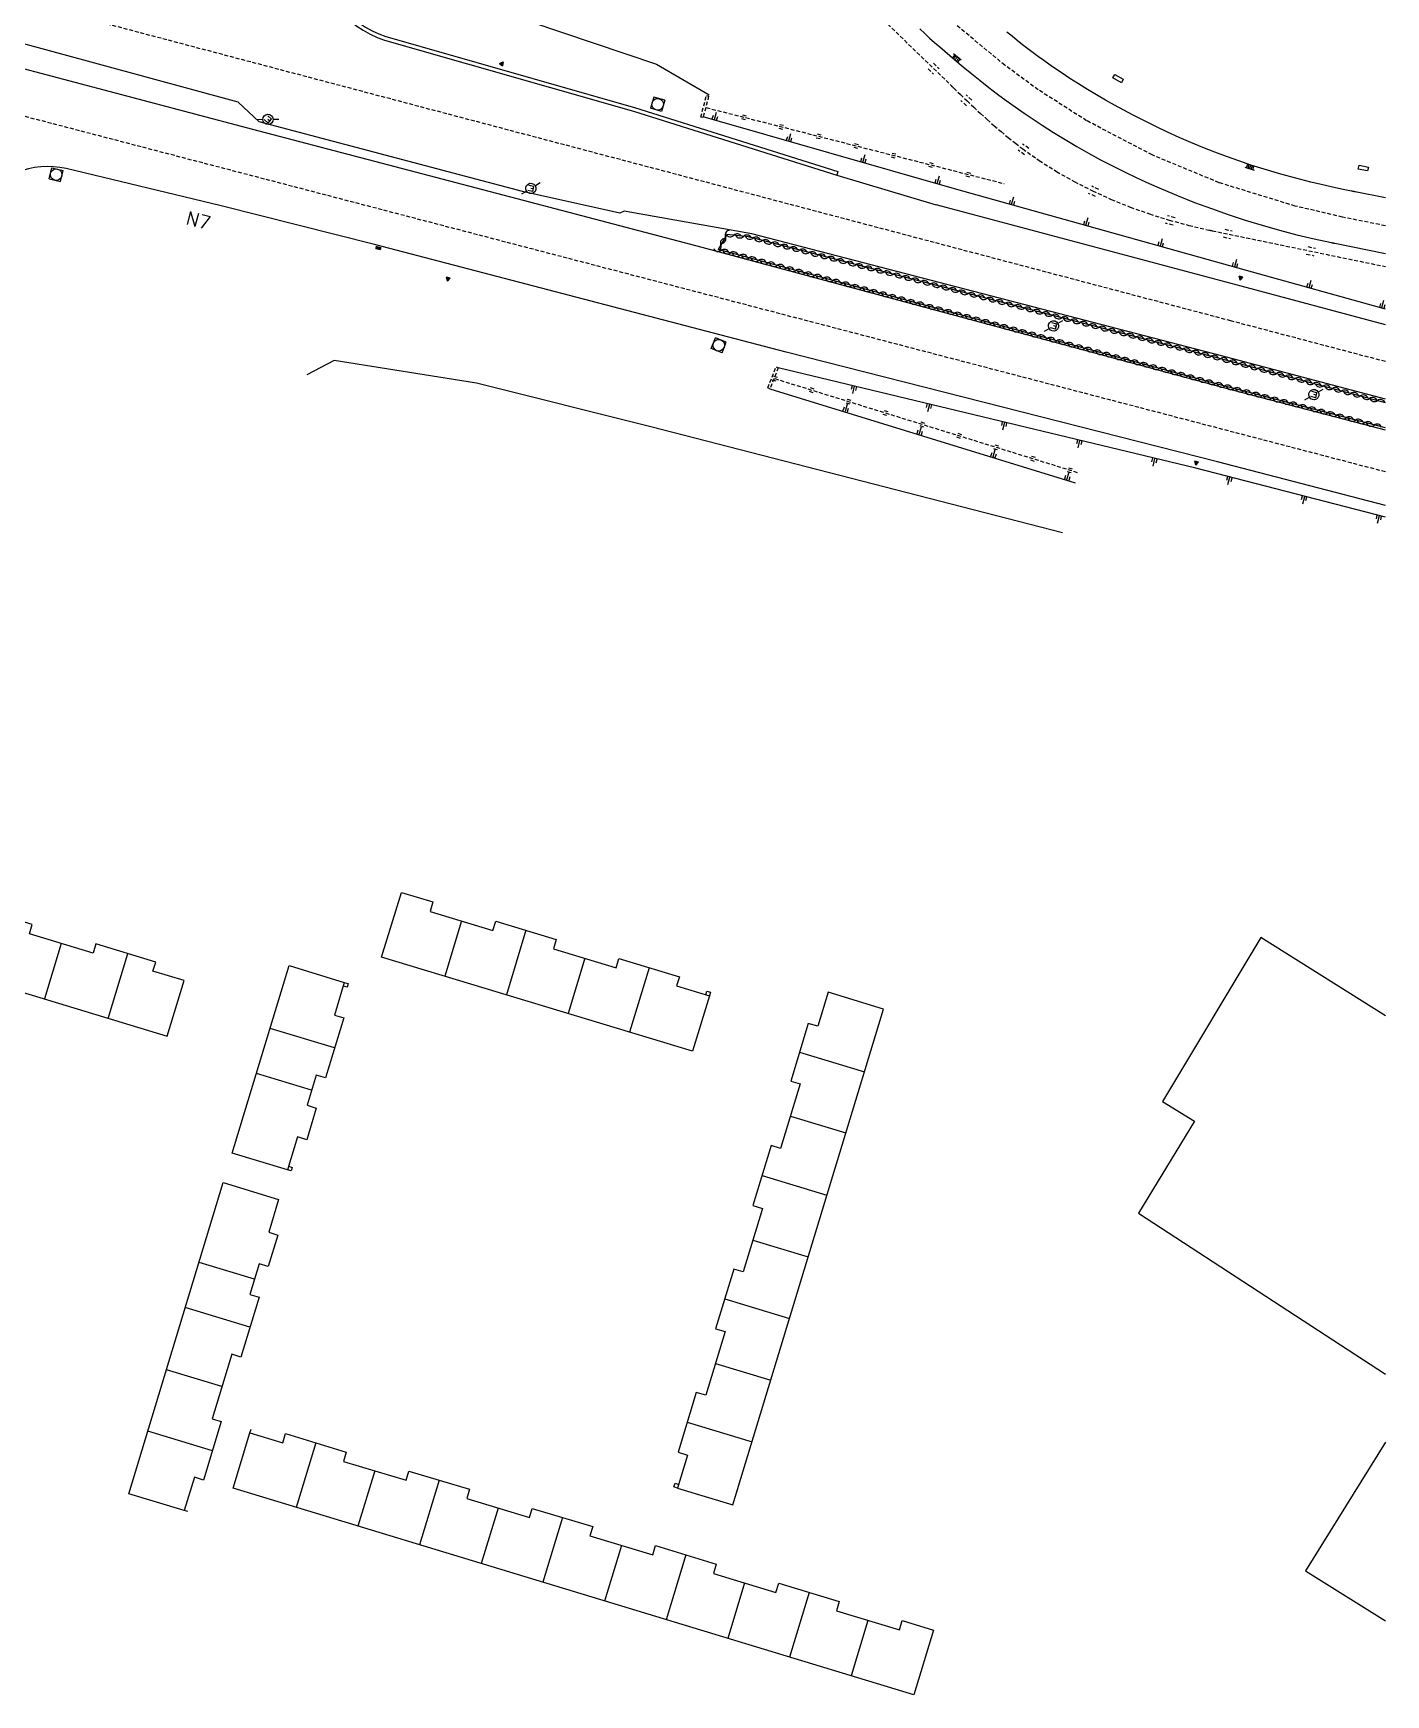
# Model space of a CAD drawing. Header units: millimetres. Extents: x 107999 to 109001, y 146999 to 148001.
# Drawn here: x 108824.9 to 109000.1, y 147416.7 to 147631.8 of the extents above; entities that cross this region are included whole.
import ezdxf
from ezdxf.enums import TextEntityAlignment as Align

# ---------------------------------------------------------------- set-up
doc = ezdxf.new("R2010")
doc.units = ezdxf.units.MM
doc.linetypes.add('DASHED', pattern=[0.75, 0.5, -0.25])
doc.layers.get('0').update_dxf_attribs({"linetype": 'CONTINUOUS'})
for name, color, linetype in [('W0001', 6, 'DASHED'), ('W0008', 7, 'CONTINUOUS'), ('W0100', 7, 'CONTINUOUS'), ('W0112', 1, 'DASHED'), ('W0211', 2, 'CONTINUOUS'), ('W0220', 5, 'DASHED'), ('W0302', 3, 'CONTINUOUS'), ('W0310', 3, 'CONTINUOUS'), ('W0334', 7, 'CONTINUOUS'), ('W0400', 7, 'CONTINUOUS'), ('W0402', 7, 'CONTINUOUS'), ('W0420', 7, 'CONTINUOUS'), ('W0471', 7, 'CONTINUOUS'), ('W0851', 7, 'CONTINUOUS'), ('W0989', 7, 'CONTINUOUS'), ('W1102', 7, 'CONTINUOUS')]:
    doc.layers.add(name, color=color, linetype=linetype)
doc.styles.get("Standard").update_dxf_attribs({"font": 'romans.shx', "width": 0.85})

# ---------------------------------------------------------------- blocks, each defined once
blk = doc.blocks.new('T471')
for p, q in [((-0.333334, 0.333334), (-0.333334, -0.333334)), ((-0.333334, 0.333334), (0.333334, 0.333334)), ((-0.333334, 0), (0, 0)), ((0.500001, 0.500001), (1.000002, 1.000002)), ((-0.500001, -0.500001), (-1.000002, -1.000002)), ((-0.333334, -0.333334), (0.333334, -0.333334))]:
    blk.add_line(p, q)
blk.add_ellipse((0, 0), major_axis=(0.471405, 0.471405), ratio=1, start_param=5.4977871438, end_param=11.780972451)
blk = doc.blocks.new('T420')
for p, q in [((0.75, 0.75), (-0.75, 0.75)), ((-0.75, 0.75), (-0.75, -0.75)), ((0.75, 0.75), (0.75, -0.75)), ((0.75, -0.75), (-0.75, -0.75))]:
    blk.add_line(p, q)
blk.add_ellipse((0, 0), major_axis=(-0.53, 0.53), ratio=1, start_param=3.926991, end_param=10.210176)
blk = doc.blocks.new('T400')
for p, q in [((-0.15, 0.3), (0.15, 0.3)), ((-0.15, -0.25), (-0.15, 0.3)), ((-0.15, 0.15), (0.15, 0.15)), ((-0.15, 0), (0.15, 0)), ((0.15, 0.3), (0.15, -0.25)), ((-0.15, -0.15), (0.15, -0.15)), ((-0.15, -0.25), (-0.15, -0.3)), ((-0.15, -0.3), (0.15, -0.3)), ((0.15, -0.3), (0.15, -0.25))]:
    blk.add_line(p, q)
blk = doc.blocks.new('t211o')
at = {"color": 0, "linetype": 'Continuous'}
for p, q in [((-0.29, 0.5), (-0.29, 0)), ((0, 1), (0, 0)), ((0.29, 0.5), (0.29, 0))]:
    blk.add_line(p, q, dxfattribs=at)
blk = doc.blocks.new('t220o')
at = {"color": 0, "linetype": 'Continuous'}
for p, q in [((-0.25, 0.25), (0.25, 0.25)), ((-0.25, -0.25), (0.25, -0.25))]:
    blk.add_line(p, q, dxfattribs=at)
blk = doc.blocks.new('t310o')
at = {"color": 0, "linetype": 'Continuous'}
for centre, start, end in [((-0.5, 0.38), 216.8699, 323.1304), ((0.5, -0.37), 36.8699, 143.1303)]:
    blk.add_arc(centre, 0.625, start, end, dxfattribs=at)
blk = doc.blocks.new('T851')
for p, q in [((-0.25, -0.15), (0, 0.32)), ((0, 0.32), (0.25, -0.15)), ((-0.25, -0.15), (0.25, -0.15))]:
    blk.add_line(p, q)
for major_axis in [(-0.106, 0.106), (-0.0354, 0.0354), (-0.0236, 0.0236)]:
    blk.add_ellipse((0, 0), major_axis=major_axis, ratio=1, start_param=3.926991, end_param=10.210176)

msp = doc.modelspace()

# ---------------------------------------------------------------- linework, layer by layer
at = {"layer": 'W0001'}
for p, q in [((108980, 147594.58), (108780.81, 147647.19)), ((109000, 147575.03), (108777.44, 147633.17)), ((109000, 147589.31), (108980, 147594.58))]:
    msp.add_line(p, q, dxfattribs=at)
msp.add_lwpolyline([(109000, 147606.89), (108994.46, 147608.02), (108988.33, 147609.44), (108978.47, 147612.47), (108969.82, 147616.06), (108961.33, 147620.5), (108955.05, 147624.5), (108950.73, 147627.69), (108943.86, 147633.36), (108937.8, 147639.11), (108890.35, 147685.7)], dxfattribs=at)
at = {"layer": 'W0008'}
for points in [[(109000, 147584.45), (108978.79, 147590.07), (108917.99, 147605.86), (108901.46, 147608.77), (108900.89, 147608.52), (108888.28, 147611.31), (108854.21, 147620.36), (108851.49, 147622.89), (108822.13, 147630.89), (108779.57, 147642.05)], [(109000, 147580.44), (108979.55, 147585.8), (108910.89, 147604.27), (108888.41, 147610.16), (108853.38, 147619.34), (108820.74, 147627.99), (108778.86, 147639.08)], [(108939.73, 147632.38), (108940.36, 147631.78), (108941, 147631.2), (108941.65, 147630.62), (108942.3, 147630.05), (108942.95, 147629.48), (108943.62, 147628.92), (108944.27, 147628.36), (108945.36, 147627.45), (108946.45, 147626.56), (108947.56, 147625.69), (108948.67, 147624.81), (108949.8, 147623.95), (108950.93, 147623.12), (108952.08, 147622.3), (108953.23, 147621.48), (108954.4, 147620.69), (108955.57, 147619.91), (108955.57, 147619.91), (108957.05, 147618.97), (108958.55, 147618.05), (108960.05, 147617.16), (108961.59, 147616.3), (108963.12, 147615.45), (108964.68, 147614.66), (108966.25, 147613.86), (108967.84, 147613.11), (108969.43, 147612.38), (108971.04, 147611.66), (108971.04, 147611.66), (108973.17, 147610.77), (108975.31, 147609.91), (108977.48, 147609.11), (108979.66, 147608.34), (108981.86, 147607.62), (108984.07, 147606.95), (108986.29, 147606.31), (108988.52, 147605.73), (108990.77, 147605.2), (108993.02, 147604.72), (108993.02, 147604.72), (108993.06, 147604.7), (108993.11, 147604.7), (108993.15, 147604.69), (108993.2, 147604.69), (108993.24, 147604.67), (108993.28, 147604.66), (108993.33, 147604.66), (108993.37, 147604.64), (108993.41, 147604.64), (108993.46, 147604.62), (108993.46, 147604.62), (109000, 147603.3)], [(109000, 147610.5), (108996.08, 147611.28), (108996.03, 147611.3), (108995.99, 147611.3), (108995.95, 147611.31), (108995.9, 147611.31), (108995.86, 147611.33), (108995.81, 147611.33), (108995.77, 147611.34), (108995.72, 147611.36), (108995.68, 147611.36), (108995.63, 147611.38), (108995.63, 147611.38), (108994.31, 147611.64), (108992.99, 147611.94), (108991.68, 147612.23), (108990.37, 147612.55), (108989.06, 147612.88), (108987.76, 147613.22), (108986.45, 147613.58), (108985.16, 147613.95), (108983.87, 147614.34), (108982.59, 147614.75), (108981.02, 147615.28), (108979.45, 147615.84), (108977.91, 147616.42), (108976.36, 147617.03), (108974.83, 147617.67), (108973.31, 147618.33), (108971.8, 147619.02), (108970.3, 147619.73), (108968.81, 147620.47), (108967.33, 147621.22), (108967.33, 147621.22), (108966.13, 147621.84), (108964.95, 147622.5), (108963.77, 147623.16), (108962.59, 147623.84), (108961.44, 147624.53), (108960.28, 147625.25), (108959.15, 147625.97), (108958.02, 147626.72), (108956.91, 147627.48), (108955.8, 147628.27), (108955.8, 147628.27), (108955.1, 147628.77), (108954.41, 147629.3), (108953.72, 147629.81), (108953.03, 147630.34), (108952.35, 147630.88), (108951.67, 147631.42), (108951, 147631.97)], [(109000, 147594.08), (108981.35, 147599.06), (108941.86, 147609.6)], [(109000, 147504.62), (108983.9, 147514.73), (108971.13, 147493.53), (108975.29, 147490.95), (108968.06, 147479.05), (109000, 147458.2)], [(109000, 147449.39), (108989.65, 147432.77), (109000, 147426.27)]]:
    msp.add_lwpolyline(points, dxfattribs=at)
for points in [[(108861.09, 147642.83, 0.301031), (108870.44, 147630.93), (108902.66, 147621.74), (108928.97, 147613.46), (108941.86, 147609.6)], [(109000, 147570.69), (108978.28, 147576.31), (108922.42, 147590.54), (108869.12, 147604.46), (108849.26, 147609.49), (108829.23, 147614.29, 0.310452), (108817.74, 147609.73)]]:
    msp.add_lwpolyline(points, format="xyb", dxfattribs=at)
at = {"layer": 'W0100'}
for points in [[(108912.51, 147507.19), (108910.32, 147500.02), (108870.05, 147512.2), (108872.62, 147520.58), (108876.7, 147519.36), (108876.33, 147518.12), (108884.45, 147515.67), (108884.82, 147516.86), (108892.65, 147514.5), (108892.29, 147513.3), (108900.41, 147510.84), (108900.77, 147512.02), (108908.61, 147509.67), (108908.25, 147508.47), (108912.51, 147507.19)], [(108844.47, 147509.16), (108840.45, 147510.37), (108840.82, 147511.56), (108833.05, 147513.91), (108832.69, 147512.72), (108824.47, 147515.22), (108824.83, 147516.42), (108817.08, 147518.77), (108816.72, 147517.58), (108812.49, 147518.83), (108810.28, 147511.69), (108842.29, 147501.97)], [(108858.08, 147511.12), (108865.22, 147508.94), (108863.94, 147504.69), (108865.15, 147504.33), (108862.79, 147496.58), (108861.58, 147496.94), (108860.4, 147493.02), (108861.58, 147492.66), (108860.36, 147488.55), (108859.15, 147488.92), (108857.86, 147484.66), (108850.72, 147486.84), (108858.08, 147511.12)], [(108915.53, 147441.28), (108935.03, 147505.48), (108927.86, 147507.66), (108926.52, 147503.25), (108925.29, 147503.62), (108923.04, 147496.16), (108924.26, 147495.8), (108921.71, 147487.44), (108920.48, 147487.81), (108918.12, 147480.05), (108919.36, 147479.67), (108916.86, 147471.45), (108915.65, 147471.81), (108913.29, 147464.08), (108914.51, 147463.72), (108912.01, 147455.48), (108910.79, 147455.84), (108908.45, 147448.11), (108909.65, 147447.73), (108908.36, 147443.47), (108915.53, 147441.28), (108935.03, 147505.48), (108927.86, 147507.66), (108926.52, 147503.25), (108925.29, 147503.62), (108923.04, 147496.16), (108924.26, 147495.8), (108921.71, 147487.44), (108920.48, 147487.81), (108918.12, 147480.05), (108919.36, 147479.67), (108916.86, 147471.45), (108915.65, 147471.81), (108913.29, 147464.08), (108914.51, 147463.72), (108912.01, 147455.48), (108910.79, 147455.84), (108908.45, 147448.11), (108909.65, 147447.73), (108908.36, 147443.47), (108915.53, 147441.28)], [(108837.32, 147442.72), (108849.54, 147483.02), (108856.72, 147480.81), (108855.43, 147476.58), (108856.61, 147476.22), (108855.38, 147472.14), (108854.19, 147472.5), (108852.99, 147468.52), (108854.18, 147468.16), (108851.83, 147460.42), (108850.64, 147460.78), (108848.11, 147452.44), (108849.29, 147452.08), (108847, 147444.5), (108845.81, 147444.86), (108844.51, 147440.56), (108837.32, 147442.72)], [(108850.82, 147443.44), (108853.01, 147450.61), (108857.26, 147449.31), (108857.62, 147450.52), (108865.47, 147448.11), (108865.11, 147446.92), (108873.22, 147444.47), (108873.58, 147445.67), (108881.44, 147443.31), (108881.08, 147442.11), (108889.19, 147439.64), (108889.55, 147440.84), (108897.38, 147438.48), (108897.02, 147437.28), (108905.16, 147434.83), (108905.53, 147436.02), (108913.37, 147433.62), (108913.01, 147432.42), (108921.11, 147429.94), (108921.47, 147431.14), (108929.31, 147428.77), (108928.94, 147427.56), (108937.08, 147425.11), (108937.44, 147426.31), (108941.48, 147425.08), (108938.94, 147416.7), (108850.82, 147443.44), (108853.01, 147450.61), (108857.26, 147449.31), (108857.62, 147450.52), (108865.47, 147448.11), (108865.11, 147446.92), (108873.22, 147444.47), (108873.58, 147445.67), (108881.44, 147443.31), (108881.08, 147442.11), (108889.19, 147439.64), (108889.55, 147440.84), (108897.38, 147438.48), (108897.02, 147437.28), (108905.16, 147434.83), (108905.53, 147436.02), (108913.37, 147433.62), (108913.01, 147432.42), (108921.11, 147429.94), (108921.47, 147431.14), (108929.31, 147428.77), (108928.94, 147427.56), (108937.08, 147425.11), (108937.44, 147426.31), (108941.48, 147425.08), (108938.94, 147416.7), (108850.82, 147443.44)]]:
    msp.add_lwpolyline(points, dxfattribs=at)
at = {"layer": 'W0112'}
for points in [[(108912.39, 147623.67), (108911.67, 147620.89), (108911.38, 147620.96), (108912.1, 147623.74)], [(108920.05, 147585.9), (108921.13, 147588.63), (108921.41, 147588.52), (108920.33, 147585.79)]]:
    msp.add_lwpolyline(points, close=True, dxfattribs=at)
for points in [[(108865.22, 147508.94), (108865.71, 147508.8), (108865.57, 147508.31), (108865.08, 147508.45)], [(108912.02, 147507.33), (108912.17, 147507.8), (108912.65, 147507.66), (108912.51, 147507.19)], [(108858.01, 147485.14), (108858.49, 147484.98), (108858.34, 147484.52), (108857.86, 147484.66)], [(108853.01, 147450.61), (108853.15, 147451.08)], [(108908.36, 147443.47), (108907.88, 147443.62), (108908.04, 147444.09), (108908.51, 147443.94)], [(108844.97, 147440.42), (108844.51, 147440.56)]]:
    msp.add_lwpolyline(points, dxfattribs=at)
at = {"layer": 'W0211'}
for points in [[(109000, 147596.08), (108982.02, 147601.12), (108944.2, 147611.69), (108911.7, 147621.01)], [(108958.21, 147567.15), (108904.89, 147580.87), (108882.33, 147586.51), (108863.92, 147589.45), (108860.37, 147587.59)], [(109000, 147569.18), (108975.45, 147575.49), (108921.41, 147588.52)], [(108920.33, 147585.79), (108959.86, 147573.63)]]:
    msp.add_lwpolyline(points, dxfattribs=at)
at = {"layer": 'W0220'}
for points in [[(108908.09, 147659.58), (108943.79, 147625.05), (108943.82, 147625.02), (108943.85, 147624.98), (108943.89, 147624.94), (108943.92, 147624.91), (108943.95, 147624.88), (108943.99, 147624.84), (108944.02, 147624.81), (108944.06, 147624.78), (108944.09, 147624.75), (108944.12, 147624.72), (108944.12, 147624.72), (108944.98, 147623.89), (108945.84, 147623.06), (108946.71, 147622.25), (108947.59, 147621.44), (108948.46, 147620.64), (108949.36, 147619.84), (108950.26, 147619.08), (108951.17, 147618.31), (108952.11, 147617.58), (108953.05, 147616.84), (108955.2, 147615.33), (108957.44, 147613.92), (108959.73, 147612.61), (108962.1, 147611.41), (108964.52, 147610.31), (108966.98, 147609.31), (108969.48, 147608.42), (108972.02, 147607.62), (108974.57, 147606.94), (108977.13, 147606.34), (108977.18, 147606.34), (108977.23, 147606.33), (108977.27, 147606.33), (108977.31, 147606.31), (108977.36, 147606.3), (108977.41, 147606.3), (108977.45, 147606.28), (108977.49, 147606.28), (108977.54, 147606.27), (108977.59, 147606.25), (108977.59, 147606.25), (109000, 147601.61)], [(108940.8, 147627.23), (108941.52, 147626.53)], [(108941.5, 147627.95), (108942.22, 147627.25)], [(108945.78, 147622.44), (108945.05, 147623.12)], [(108946.46, 147623.17), (108945.73, 147623.84)], [(108912.09, 147622.19), (108950.66, 147612.35)], [(108953.28, 147616.08), (108952.47, 147616.66)], [(108953.86, 147616.89), (108953.04, 147617.47)], [(108962.91, 147611.59), (108961.99, 147612)], [(108962.49, 147610.69), (108961.58, 147611.09)], [(108972.51, 147606.97), (108971.54, 147607.23)], [(108972.77, 147607.94), (108971.8, 147608.2)], [(108978.99, 147605.45), (108979.97, 147605.25)], [(108979.2, 147606.44), (108980.17, 147606.23)], [(108989.77, 147603.22), (108990.74, 147603.02)], [(108989.97, 147604.2), (108990.95, 147604)], [(108920.94, 147587.11), (108960.2, 147574.94)]]:
    msp.add_lwpolyline(points, dxfattribs=at)
at = {"layer": 'W0302'}
msp.add_lwpolyline([(108867.05, 147643.71), (108872.98, 147638.86), (108905.64, 147627.83), (108912.44, 147623.83)], dxfattribs=at)
at = {"layer": 'W0310'}
for points in [[(109000, 147583.99), (108978.68, 147589.68), (108917.53, 147605.44), (108914.75, 147605.77), (108913.62, 147603.82)], [(109000, 147580.72), (108979.56, 147586.03), (108913.62, 147603.82)]]:
    msp.add_lwpolyline(points, dxfattribs=at)
at = {"layer": 'W0334'}
msp.add_lwpolyline([(108861.62, 147642.53, 0.294197), (108870.59, 147631.41), (108902.81, 147622.22), (108929.12, 147613.94), (108929.13, 147613.93), (108928.99, 147613.45)], format="xyb", dxfattribs=at)
at = {"layer": 'W0402'}
for points in [[(108944.27, 147629.02), (108943.95, 147628.64)], [(108945.09, 147628.34), (108944.11, 147629.16), (108944.11, 147629.16)], [(108944.43, 147628.88), (108944.11, 147628.5)], [(108944.59, 147628.75), (108944.27, 147628.36)], [(108944.76, 147628.61), (108944.44, 147628.22)], [(108944.92, 147628.47), (108944.61, 147628.09)], [(108981.82, 147614.48), (108983.02, 147614.08), (108983.02, 147614.08)], [(108982.02, 147614.42), (108982.18, 147614.89)], [(108982.22, 147614.34), (108982.38, 147614.81)], [(108982.42, 147614.28), (108982.59, 147614.75)], [(108982.62, 147614.2), (108982.79, 147614.69)], [(108982.83, 147614.14), (108982.99, 147614.61)]]:
    msp.add_lwpolyline(points, dxfattribs=at)
at = {"layer": 'W0471'}
for points in [[(108966.06, 147625.86), (108965.82, 147625.42), (108964.73, 147626.03), (108964.98, 147626.47), (108966.06, 147625.86)], [(108997.81, 147614.48), (108997.71, 147614), (108996.48, 147614.23), (108996.59, 147614.73), (108997.81, 147614.48)]]:
    msp.add_lwpolyline(points, dxfattribs=at)
at = {"layer": 'W1102'}
for points in [[(108880.39, 147516.89), (108878.22, 147509.73)], [(108888.73, 147515.69), (108886.2, 147507.31)], [(108828.58, 147513.97), (108826.4, 147506.8)], [(108834.65, 147504.28), (108837.19, 147512.66)], [(108896.35, 147512.06), (108894.19, 147504.91)], [(108904.69, 147510.84), (108902.16, 147502.48)], [(108842.29, 147501.97), (108844.47, 147509.16)], [(108863.97, 147500.45), (108855.61, 147502.98)], [(108924.17, 147499.89), (108932.56, 147497.34)], [(108860.99, 147494.97), (108853.84, 147497.14)], [(108922.98, 147491.61), (108930.15, 147489.44)], [(108919.3, 147483.94), (108927.71, 147481.38)], [(108918.11, 147475.56), (108925.28, 147473.39)], [(108853.59, 147470.5), (108846.41, 147472.69)], [(108914.47, 147467.95), (108922.86, 147465.41)], [(108853, 147464.28), (108844.63, 147466.83)], [(108913.26, 147459.59), (108920.43, 147457.42)], [(108849.37, 147456.61), (108842.19, 147458.78)], [(108848.15, 147448.3), (108839.78, 147450.83)], [(108909.62, 147451.98), (108918.01, 147449.44)], [(108861.54, 147449.31), (108859.01, 147440.95)], [(108869.16, 147445.69), (108866.99, 147438.53)], [(108877.51, 147444.48), (108874.97, 147436.11)], [(108885.13, 147440.88), (108882.95, 147433.69)], [(108893.46, 147439.64), (108890.92, 147431.27)], [(108901.09, 147436.05), (108898.91, 147428.84)], [(108909.45, 147434.83), (108906.9, 147426.42)], [(108917.05, 147431.19), (108914.88, 147424)], [(108925.4, 147429.95), (108922.86, 147421.59)], [(108933.01, 147426.33), (108930.84, 147419.17)]]:
    msp.add_lwpolyline(points, dxfattribs=at)

# ---------------------------------------------------------------- block references
at = {"layer": 'W0211'}
for p, rotation in [((108913.1, 147620.61), 343.9990546612061), ((108922.72, 147617.85), 343.9990546612061), ((108932.33, 147615.1), 343.9990546612061), ((108941.94, 147612.34), 343.9990546612061), ((108951.57, 147609.63), 344.389017665797), ((108961.2, 147606.94), 344.389017665797), ((108970.83, 147604.25), 344.389017665797), ((108980.46, 147601.56), 344.389017665797), ((108990.09, 147598.86), 344.3236170165441), ((108999.51, 147596.25), 344.3236170165441), ((108931.28, 147586.14), 166.438755271046), ((108930.05, 147582.85), 342.925001621289), ((108941.01, 147583.8), 166.438755271046), ((108950.73, 147581.45), 166.438755271046), ((108939.61, 147579.86), 342.925001621289), ((108949.17, 147576.92), 342.925001621289), ((108960.45, 147579.11), 166.438755271046), ((108958.73, 147573.98), 342.925001621289), ((108970.17, 147576.76), 166.438755271046), ((108979.87, 147574.35), 165.579120359515), ((108989.56, 147571.86), 165.579120359515), ((108999.24, 147569.37), 165.579120359515)]:
    msp.add_blockref('t211o', p, dxfattribs=dict(at, rotation=rotation))
at = {"layer": 'W0220'}
for p, rotation in [((108916.94, 147620.95), 345.698267621744), ((108921.78, 147619.72), 345.698267621744), ((108926.63, 147618.48), 345.698267621744), ((108931.47, 147617.25), 345.698267621744), ((108936.32, 147616.01), 345.698267621744), ((108941.16, 147614.78), 345.698267621744), ((108946.01, 147613.54), 345.698267621744), ((108920.94, 147587.11), 342.77666253938), ((108925.71, 147585.63), 342.77666253938), ((108930.49, 147584.15), 342.77666253938), ((108935.26, 147582.67), 342.77666253938), ((108940.04, 147581.19), 342.77666253938), ((108944.81, 147579.71), 342.77666253938), ((108949.59, 147578.23), 342.77666253938), ((108954.37, 147576.75), 342.77666253938), ((108959.14, 147575.26), 342.77666253938)]:
    msp.add_blockref('t220o', p, dxfattribs=dict(at, rotation=rotation))
at = {"layer": 'W0310'}
for p, rotation in [((108913.95, 147604.39), 239.8050224852551), ((108914.58, 147605.47), 239.8050224852551), ((108915.65, 147605.66), 173.166503858496), ((108916.89, 147605.51), 173.166503858496), ((108918.12, 147605.29), 165.552762299496), ((108919.33, 147604.97), 165.552762299496), ((108920.54, 147604.66), 165.552762299496), ((108914.02, 147603.71), 164.902416866478), ((108915.23, 147603.39), 164.902416866478), ((108916.43, 147603.06), 164.902416866478), ((108917.64, 147602.74), 164.902416866478), ((108921.75, 147604.35), 165.552762299496), ((108922.96, 147604.04), 165.552762299496), ((108924.17, 147603.73), 165.552762299496), ((108925.38, 147603.41), 165.552762299496), ((108926.59, 147603.1), 165.552762299496), ((108927.8, 147602.79), 165.552762299496), ((108929.01, 147602.48), 165.552762299496), ((108918.85, 147602.41), 164.902416866478), ((108920.05, 147602.08), 164.902416866478), ((108921.26, 147601.76), 164.902416866478), ((108922.47, 147601.43), 164.902416866478), ((108923.67, 147601.11), 164.902416866478), ((108924.88, 147600.78), 164.902416866478), ((108926.09, 147600.46), 164.902416866478), ((108930.22, 147602.17), 165.552762299496), ((108931.43, 147601.85), 165.552762299496), ((108932.64, 147601.54), 165.552762299496), ((108933.86, 147601.23), 165.552762299496), ((108935.07, 147600.92), 165.552762299496), ((108936.28, 147600.61), 165.552762299496), ((108937.49, 147600.3), 165.552762299496), ((108927.3, 147600.13), 164.902416866478), ((108928.5, 147599.81), 164.902416866478), ((108929.71, 147599.48), 164.902416866478), ((108930.92, 147599.15), 164.902416866478), ((108932.12, 147598.83), 164.902416866478), ((108933.33, 147598.5), 164.902416866478), ((108934.54, 147598.18), 164.902416866478), ((108938.7, 147599.98), 165.552762299496), ((108939.91, 147599.67), 165.552762299496), ((108941.12, 147599.36), 165.552762299496), ((108942.33, 147599.05), 165.552762299496), ((108943.54, 147598.74), 165.552762299496), ((108944.75, 147598.42), 165.552762299496), ((108935.74, 147597.85), 164.902416866478), ((108936.95, 147597.53), 164.902416866478), ((108938.16, 147597.2), 164.902416866478), ((108939.36, 147596.88), 164.902416866478), ((108940.57, 147596.55), 164.902416866478), ((108941.78, 147596.22), 164.902416866478), ((108945.96, 147598.11), 165.552762299496), ((108947.17, 147597.8), 165.552762299496), ((108948.38, 147597.49), 165.552762299496), ((108949.59, 147597.18), 165.552762299496), ((108950.8, 147596.86), 165.552762299496), ((108952.01, 147596.55), 165.552762299496), ((108953.22, 147596.24), 165.552762299496), ((108942.98, 147595.9), 164.902416866478), ((108944.19, 147595.57), 164.902416866478), ((108945.4, 147595.25), 164.902416866478), ((108946.6, 147594.92), 164.902416866478), ((108947.81, 147594.6), 164.902416866478), ((108949.02, 147594.27), 164.902416866478), ((108950.23, 147593.95), 164.902416866478), ((108954.43, 147595.93), 165.552762299496), ((108955.64, 147595.62), 165.552762299496), ((108956.85, 147595.31), 165.552762299496), ((108958.06, 147594.99), 165.552762299496), ((108959.28, 147594.68), 165.552762299496), ((108960.49, 147594.37), 165.552762299496), ((108961.7, 147594.06), 165.552762299496), ((108951.43, 147593.62), 164.902416866478), ((108952.64, 147593.29), 164.902416866478), ((108953.85, 147592.97), 164.902416866478), ((108955.05, 147592.64), 164.902416866478), ((108956.26, 147592.32), 164.902416866478), ((108957.47, 147591.99), 164.902416866478), ((108958.67, 147591.67), 164.902416866478), ((108962.91, 147593.75), 165.552762299496), ((108964.12, 147593.43), 165.552762299496), ((108965.33, 147593.12), 165.552762299496), ((108966.54, 147592.81), 165.552762299496), ((108967.75, 147592.5), 165.552762299496), ((108968.96, 147592.19), 165.552762299496), ((108970.17, 147591.88), 165.552762299496), ((108959.88, 147591.34), 164.902416866478), ((108961.09, 147591.02), 164.902416866478), ((108962.29, 147590.69), 164.902416866478), ((108963.5, 147590.36), 164.902416866478), ((108964.71, 147590.04), 164.902416866478), ((108965.91, 147589.71), 164.902416866478), ((108971.38, 147591.56), 165.552762299496), ((108972.59, 147591.25), 165.552762299496), ((108973.8, 147590.94), 165.552762299496), ((108975.01, 147590.63), 165.552762299496), ((108976.22, 147590.32), 165.552762299496), ((108977.43, 147590), 165.552762299496), ((108978.64, 147589.69), 165.552762299496), ((108967.12, 147589.39), 164.902416866478), ((108968.33, 147589.06), 164.902416866478), ((108969.53, 147588.74), 164.902416866478), ((108970.74, 147588.41), 164.902416866478), ((108971.95, 147588.08), 164.902416866478), ((108973.16, 147587.76), 164.902416866478), ((108974.36, 147587.43), 164.902416866478), ((108979.85, 147589.37), 165.06215346498), ((108981.06, 147589.05), 165.06215346498), ((108982.27, 147588.73), 165.06215346498), ((108983.47, 147588.4), 165.06215346498), ((108984.68, 147588.08), 165.06215346498), ((108985.89, 147587.76), 165.06215346498), ((108987.1, 147587.44), 165.06215346498), ((108975.57, 147587.11), 164.902416866478), ((108976.78, 147586.78), 164.902416866478), ((108977.98, 147586.46), 164.902416866478), ((108979.19, 147586.13), 164.902416866478), ((108980.4, 147585.81), 165.420339566109), ((108981.61, 147585.5), 165.420339566109), ((108988.3, 147587.11), 165.06215346498), ((108989.51, 147586.79), 165.06215346498), ((108990.72, 147586.47), 165.06215346498), ((108991.93, 147586.15), 165.06215346498), ((108993.14, 147585.83), 165.06215346498), ((108994.34, 147585.5), 165.06215346498), ((108982.82, 147585.18), 165.420339566109), ((108984.03, 147584.87), 165.420339566109), ((108985.24, 147584.55), 165.420339566109), ((108986.45, 147584.24), 165.420339566109), ((108987.66, 147583.93), 165.420339566109), ((108988.87, 147583.61), 165.420339566109), ((108990.08, 147583.3), 165.420339566109), ((108995.55, 147585.18), 165.06215346498), ((108996.76, 147584.86), 165.06215346498), ((108997.97, 147584.54), 165.06215346498), ((108998.98, 147584.27), 165.06215346498), ((108991.29, 147582.98), 165.420339566109), ((108992.5, 147582.67), 165.420339566109), ((108993.71, 147582.35), 165.420339566109), ((108994.92, 147582.04), 165.420339566109), ((108996.13, 147581.72), 165.420339566109), ((108997.34, 147581.41), 165.420339566109), ((108998.54, 147581.09), 165.420339566109)]:
    msp.add_blockref('t310o', p, dxfattribs=dict(at, rotation=rotation))
at = {"layer": 'W0400', "rotation": 255.371065670909}
msp.add_blockref('T400', (108869.61, 147604.01), dxfattribs=at)
at = {"layer": 'W0420'}
for p, rotation in [((108905.79, 147622.62), 344.082975110777), ((108827.91, 147613.51), 166.51858746515), ((108913.7, 147591.42), 248.496253675266)]:
    msp.add_blockref('T420', p, dxfattribs=dict(at, rotation=rotation))
at = {"layer": 'W0471'}
for p, rotation in [((108855.33, 147620.66), 137.03221285827), ((108889.37, 147611.73), 167.504389242231), ((108957.04, 147593.92), 165.06215346498), ((108990.74, 147585.03), 165.504458450451)]:
    msp.add_blockref('T471', p, dxfattribs=dict(at, rotation=rotation))
at = {"layer": 'W0851'}
for p, rotation in [((108885.59, 147627.88), 320.723609887055), ((108878.65, 147600.02), 165.961246353631), ((108981.29, 147600.17), 165.99772417515), ((108975.53, 147576.19), 165.309813502573)]:
    msp.add_blockref('T851', p, dxfattribs=dict(at, rotation=rotation))

# ---------------------------------------------------------------- texts
at = {"layer": 'W0989'}
msp.add_text('N7', height=1.75, rotation=345.3587, dxfattribs=at).set_placement((108846.32, 147607.59), align=Align.MIDDLE)

doc.saveas('drawing.dxf')
